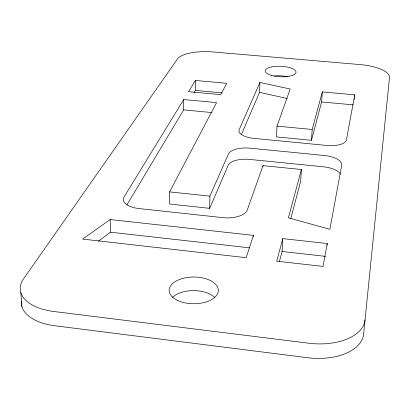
<?xml version="1.0" encoding="UTF-8"?>
<svg xmlns="http://www.w3.org/2000/svg" width="410" height="410" viewBox="0 0 410 410"><rect width="100%" height="100%" fill="white"/><g stroke="black" fill="none" stroke-linecap="round" stroke-linejoin="round"><path stroke-width="0.61" d="M127.023 204.692L183.665 109.89L183.731 99.563L216.577 102.613L169.596 191.895L169.596 204.026L209.674 208.336L228.165 165.327A18.845 8.123 2.1 0 1 249.721 159.413L323.557 166.814A19.091 8.267 4.2 0 1 340.31 174.127M194.002 92.593L195.303 90.41L195.421 80.488L226.735 83.307L220.759 94.659L188.544 91.707L195.421 80.488M209.674 208.336L209.91 196.159L228.478 153.955A18.947 7.969 2.1 0 1 250.146 148.174L324.387 155.498A19.198 8.113 4.1 0 1 341.72 165.25L329.881 229.277L288.394 217.823L301.411 169.514L263.015 165.645L247.286 210.012A21.12 9.896 1.5 0 1 222.563 217.623L138.923 208.541A20.992 9.625 -1 0 1 124.133 196.815L183.731 99.563M253.4 236.596L253.452 235.376L110.208 219.54L82.646 239.086L246.179 257.685L253.452 235.376M241.362 134.629L259.53 92.373L259.94 82.471L290.178 89.021L277.027 126.131L276.483 136.909L311.477 140.297L321.614 101.962L322.316 91.917L354.742 94.838L354.578 96.724M262.964 166.86L263.015 165.645M279.364 261.739L282.075 251.484L282.792 238.62L327.247 243.53L327.103 245.375M301.411 169.514L300.684 181.117L290.762 218.638M311.477 140.297L312.194 129.483L322.316 91.917M354.363 99.246L354.471 97.985M327.247 243.53L323.013 266.423L276.719 261.16L282.792 238.62M354.742 94.838L346.404 139.933A18.158 7.247 4.1 0 1 326.667 145.442L254.036 138.38A17.922 7.129 2.3 0 1 239.194 129.611L259.94 82.471M98.185 241.239L110.577 232.219L249.746 247.85M195.303 90.41L222.02 92.855M321.614 101.962L353.246 104.852M183.665 109.89L211.949 112.56M277.027 126.131L312.194 129.483M169.596 191.895L209.91 196.159M282.075 251.484L325.607 256.373M259.53 92.373L287.169 98.492M20.838 292.627L21.894 306.608M110.208 219.54L110.577 232.219M274.372 75.942A15.365 5.391 2.7 0 1 287.748 76.819M172.472 297.342A24.415 13.581 0.1 0 1 193.694 290.608A24.415 13.581 0.1 0 1 214.799 297.496M21.299 301.504A49.554 26.681 -4.7 0 0 54.694 325.75L307.766 357.73A50.538 28.925 5.3 0 0 363.619 334.063L389.5 77.444A31.063 10.537 4.3 0 0 360.328 64.611L212.913 51.947A30.289 10.153 1.2 0 0 177.504 58.932L23.549 278.867A49.902 26.266 -4.5 0 0 53.848 311.503L308.817 343.216A50.907 28.485 5.2 0 0 365.033 319.943M271.384 75.373A15.431 5.279 2.7 0 0 295.928 72.801A15.431 5.279 2.7 0 0 274.556 66.42A15.431 5.279 2.7 0 0 271.384 75.373M177.643 300.463A24.59 13.366 0.1 0 0 217.884 292.96A24.59 13.366 0.1 0 0 185.694 277.744A24.59 13.366 0.1 0 0 177.643 300.463"/></g></svg>
